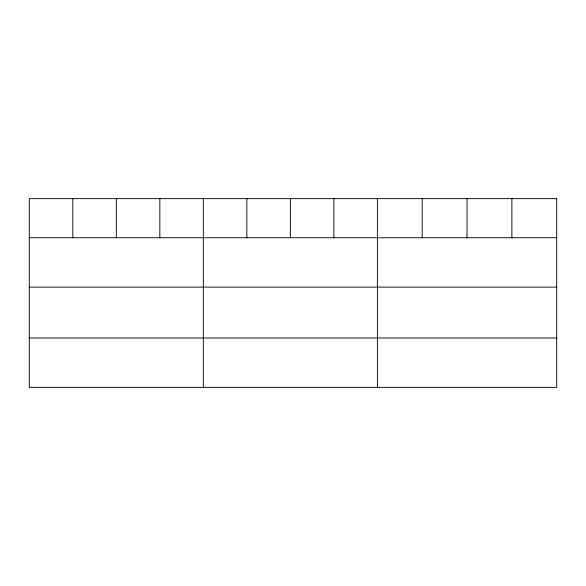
<?xml version="1.0" encoding="UTF-8"?>
<svg xmlns="http://www.w3.org/2000/svg" width="586" height="586" viewBox="0 0 586 586"><rect width="100%" height="100%" fill="white"/><g stroke="black" fill="none" stroke-linecap="round" stroke-linejoin="round"><path stroke-width="0.88" d="M29.3 237.74L556.7 237.74M29.3 287.118L556.7 287.118M29.3 337.99L556.7 337.99M511.871 198.639L511.871 237.74M467.042 198.639L467.042 237.74M422.213 198.639L422.213 237.74M377.384 198.639L377.384 387.361M333.874 198.639L333.874 237.74M290.363 198.639L290.363 237.74M246.853 198.639L246.853 237.74M203.342 198.639L203.342 387.361M159.832 198.639L159.832 237.74M116.321 198.639L116.321 237.74M72.811 198.639L72.811 237.74M556.7 198.639L29.3 198.639L29.3 387.361L556.7 387.361L556.7 198.639"/></g></svg>
